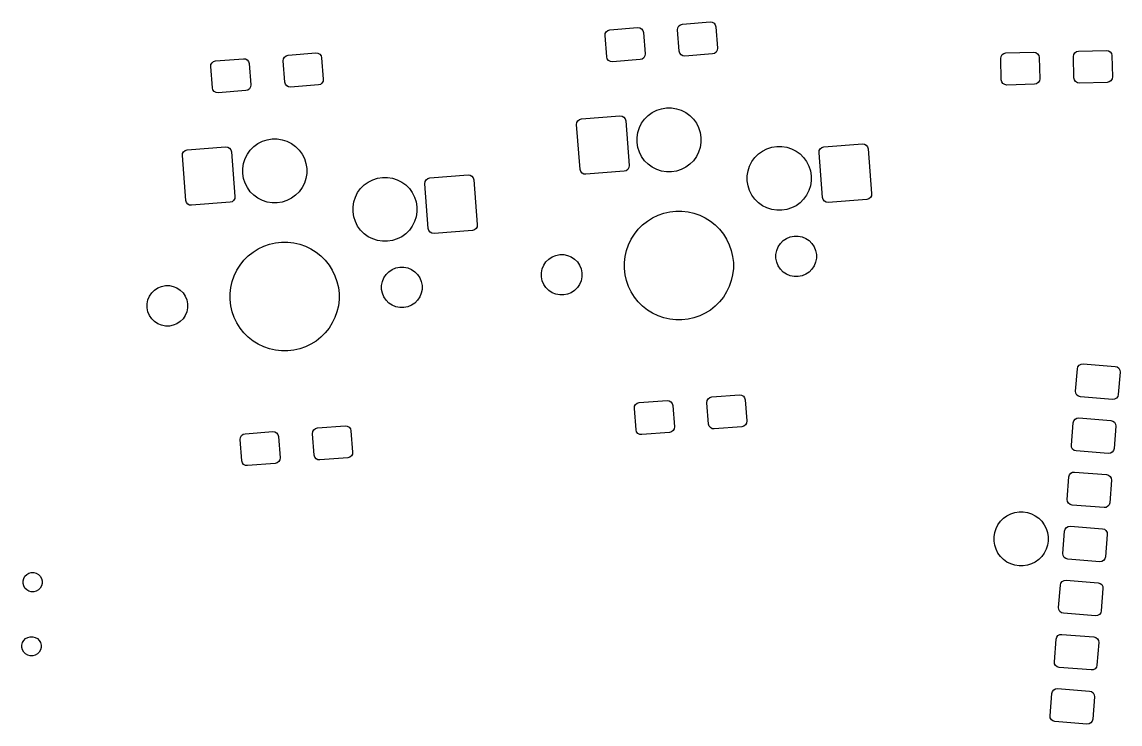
# Model space of a CAD drawing. Extents: x -173 to 103, y -39 to 58.
# Drawn here: x -173 to -121.6, y -27.1 to 5.7 of the extents above; entities that cross this region are included whole.
import ezdxf

# ---------------------------------------------------------------- set-up
doc = ezdxf.new("R2010")
doc.units = 0
doc.layers.add('BLACK', color=7, linetype='CONTINUOUS')

msp = doc.modelspace()

# ---------------------------------------------------------------- linework, layer by layer
at = {"layer": 'BLACK', "linetype": 'CONTINUOUS'}
for p, q in [((-142.11241, 5.609417), (-140.816417, 5.711413)), ((-140.816417, 5.711413), (-140.719548, 5.699948)), ((-140.719548, 5.699948), (-140.63444, 5.652286)), ((-140.63444, 5.652286), (-140.574051, 5.575682)), ((-145.731542, 5.073812), (-145.720077, 5.170682)), ((-145.720077, 5.170682), (-145.672415, 5.25579)), ((-145.672415, 5.25579), (-145.595811, 5.316179)), ((-145.595811, 5.316179), (-145.501928, 5.342657)), ((-145.501928, 5.342657), (-144.205935, 5.444653)), ((-144.205935, 5.444653), (-144.109066, 5.433188)), ((-144.109066, 5.433188), (-144.023958, 5.385526)), ((-144.023958, 5.385526), (-143.963569, 5.308922)), ((-143.963569, 5.308922), (-143.937091, 5.215039)), ((-143.937091, 5.215039), (-143.858632, 4.218122)), ((-142.342024, 5.340572), (-142.330559, 5.437442)), ((-142.263565, 4.343655), (-142.342024, 5.340572)), ((-142.330559, 5.437442), (-142.282897, 5.52255)), ((-142.282897, 5.52255), (-142.206293, 5.582939)), ((-142.206293, 5.582939), (-142.11241, 5.609417)), ((-140.574051, 5.575682), (-140.547573, 5.481799)), ((-140.547573, 5.481799), (-140.469114, 4.484882)), ((-145.653083, 4.076895), (-145.731542, 5.073812)), ((-160.725861, 4.071058), (-160.649257, 4.131447)), ((-160.649257, 4.131447), (-160.555374, 4.157925)), ((-160.555374, 4.157925), (-159.259381, 4.259921)), ((-159.259381, 4.259921), (-159.162512, 4.248456)), ((-159.162512, 4.248456), (-159.077404, 4.200794)), ((-159.077404, 4.200794), (-159.017015, 4.12419)), ((-159.017015, 4.12419), (-158.990537, 4.030307)), ((-143.870097, 4.121252), (-143.917759, 4.036144)), ((-143.858632, 4.218122), (-143.870097, 4.121252)), ((-142.237087, 4.249772), (-142.263565, 4.343655)), ((-142.176698, 4.173168), (-142.237087, 4.249772)), ((-142.09159, 4.125506), (-142.176698, 4.173168)), ((-141.994721, 4.114041), (-142.09159, 4.125506)), ((-140.698728, 4.216037), (-141.994721, 4.114041)), ((-140.604845, 4.242515), (-140.698728, 4.216037)), ((-140.528241, 4.302904), (-140.604845, 4.242515)), ((-140.480579, 4.388012), (-140.528241, 4.302904)), ((-140.469114, 4.484882), (-140.480579, 4.388012)), ((-127.207887, 4.099548), (-127.155836, 4.182045)), ((-127.155836, 4.182045), (-127.076176, 4.238342)), ((-127.076176, 4.238342), (-126.981036, 4.25987)), ((-126.981036, 4.25987), (-125.681481, 4.2939)), ((-125.681481, 4.2939), (-125.585345, 4.277381)), ((-125.585345, 4.277381), (-125.502848, 4.22533)), ((-125.502848, 4.22533), (-125.446551, 4.14567)), ((-125.446551, 4.14567), (-125.425023, 4.05053)), ((-123.825572, 4.092413), (-123.809053, 4.18855)), ((-123.809053, 4.18855), (-123.757002, 4.271047)), ((-123.757002, 4.271047), (-123.677342, 4.327344)), ((-123.677342, 4.327344), (-123.582202, 4.348872)), ((-123.582202, 4.348872), (-122.282647, 4.382902)), ((-122.282647, 4.382902), (-122.186511, 4.366383)), ((-122.186511, 4.366383), (-122.104014, 4.314332)), ((-122.104014, 4.314332), (-122.047717, 4.234672)), ((-122.047717, 4.234672), (-122.026189, 4.139532)), ((-122.026189, 4.139532), (-122.000012, 3.139875)), ((-164.174506, 3.62232), (-164.163041, 3.71919)), ((-164.096047, 2.625403), (-164.174506, 3.62232)), ((-164.163041, 3.71919), (-164.115379, 3.804298)), ((-164.115379, 3.804298), (-164.038775, 3.864687)), ((-164.038775, 3.864687), (-163.944892, 3.891165)), ((-163.944892, 3.891165), (-162.648899, 3.993161)), ((-162.648899, 3.993161), (-162.55203, 3.981696)), ((-162.55203, 3.981696), (-162.466922, 3.934034)), ((-162.466922, 3.934034), (-162.406533, 3.85743)), ((-162.406533, 3.85743), (-162.380055, 3.763547)), ((-162.380055, 3.763547), (-162.301596, 2.76663)), ((-160.784988, 3.88908), (-160.773523, 3.98595)), ((-160.706529, 2.892163), (-160.784988, 3.88908)), ((-160.773523, 3.98595), (-160.725861, 4.071058)), ((-158.990537, 4.030307), (-158.912078, 3.03339)), ((-145.626605, 3.983012), (-145.653083, 4.076895)), ((-145.566216, 3.906408), (-145.626605, 3.983012)), ((-145.481108, 3.858746), (-145.566216, 3.906408)), ((-145.384239, 3.847281), (-145.481108, 3.858746)), ((-144.088246, 3.949277), (-145.384239, 3.847281)), ((-143.994363, 3.975755), (-144.088246, 3.949277)), ((-143.917759, 4.036144), (-143.994363, 3.975755)), ((-127.224406, 4.003411), (-127.207887, 4.099548)), ((-127.198229, 3.003754), (-127.224406, 4.003411)), ((-125.425023, 4.05053), (-125.398846, 3.050873)), ((-123.799395, 3.092756), (-123.825572, 4.092413)), ((-123.777867, 2.997616), (-123.799395, 3.092756)), ((-122.000012, 3.139875), (-122.016531, 3.043738)), ((-164.069569, 2.53152), (-164.096047, 2.625403)), ((-162.360723, 2.584652), (-162.437327, 2.524263)), ((-162.313061, 2.66976), (-162.360723, 2.584652)), ((-162.301596, 2.76663), (-162.313061, 2.66976)), ((-160.680051, 2.79828), (-160.706529, 2.892163)), ((-160.619662, 2.721676), (-160.680051, 2.79828)), ((-160.534554, 2.674014), (-160.619662, 2.721676)), ((-160.437685, 2.662549), (-160.534554, 2.674014)), ((-159.141692, 2.764545), (-160.437685, 2.662549)), ((-159.047809, 2.791023), (-159.141692, 2.764545)), ((-158.971205, 2.851412), (-159.047809, 2.791023)), ((-158.923543, 2.93652), (-158.971205, 2.851412)), ((-158.912078, 3.03339), (-158.923543, 2.93652)), ((-127.176701, 2.908614), (-127.198229, 3.003754)), ((-127.120404, 2.828954), (-127.176701, 2.908614)), ((-127.037907, 2.776903), (-127.120404, 2.828954)), ((-126.941771, 2.760384), (-127.037907, 2.776903)), ((-125.642216, 2.794414), (-126.941771, 2.760384)), ((-125.547076, 2.815942), (-125.642216, 2.794414)), ((-125.467416, 2.872239), (-125.547076, 2.815942)), ((-125.415365, 2.954736), (-125.467416, 2.872239)), ((-125.398846, 3.050873), (-125.415365, 2.954736)), ((-123.72157, 2.917956), (-123.777867, 2.997616)), ((-123.639073, 2.865905), (-123.72157, 2.917956)), ((-123.542937, 2.849386), (-123.639073, 2.865905)), ((-122.243382, 2.883416), (-123.542937, 2.849386)), ((-122.148242, 2.904944), (-122.243382, 2.883416)), ((-122.068582, 2.961241), (-122.148242, 2.904944)), ((-122.016531, 3.043738), (-122.068582, 2.961241)), ((-164.00918, 2.454916), (-164.069569, 2.53152)), ((-163.924072, 2.407254), (-164.00918, 2.454916)), ((-163.827203, 2.395789), (-163.924072, 2.407254)), ((-162.53121, 2.497785), (-163.827203, 2.395789)), ((-162.437327, 2.524263), (-162.53121, 2.497785)), ((-143.523164, 1.472488), (-143.313441, 1.579347)), ((-143.313441, 1.579347), (-143.089584, 1.652083)), ((-143.089584, 1.652083), (-142.857105, 1.688904)), ((-142.857105, 1.688904), (-142.621727, 1.688904)), ((-142.621727, 1.688904), (-142.389248, 1.652083)), ((-142.389248, 1.652083), (-142.165391, 1.579347)), ((-142.165391, 1.579347), (-141.955668, 1.472488)), ((-147.047231, 1.003709), (-146.999568, 1.088817)), ((-146.999568, 1.088817), (-146.922964, 1.149207)), ((-146.922964, 1.149207), (-146.829081, 1.175684)), ((-146.829081, 1.175684), (-145.03463, 1.316911)), ((-145.03463, 1.316911), (-144.937761, 1.305446)), ((-144.937761, 1.305446), (-144.852653, 1.257783)), ((-144.852653, 1.257783), (-144.792264, 1.181179)), ((-144.792264, 1.181179), (-144.765786, 1.087296)), ((-144.765786, 1.087296), (-144.601022, -1.00623)), ((-144.018376, 0.977276), (-143.880025, 1.1677)), ((-143.880025, 1.1677), (-143.713588, 1.334137)), ((-143.713588, 1.334137), (-143.523164, 1.472488)), ((-141.955668, 1.472488), (-141.765244, 1.334137)), ((-141.765244, 1.334137), (-141.598807, 1.1677)), ((-141.598807, 1.1677), (-141.460456, 0.977276)), ((-147.058696, 0.90684), (-147.047231, 1.003709)), ((-146.893932, -1.186686), (-147.058696, 0.90684)), ((-144.234792, 0.311217), (-144.197971, 0.543696)), ((-144.197971, 0.543696), (-144.125235, 0.767553)), ((-144.125235, 0.767553), (-144.018376, 0.977276)), ((-141.460456, 0.977276), (-141.353597, 0.767553)), ((-141.353597, 0.767553), (-141.280861, 0.543696)), ((-141.280861, 0.543696), (-141.24404, 0.311217)), ((-162.156558, -0.117357), (-161.966134, 0.020994)), ((-161.966134, 0.020994), (-161.756411, 0.127853)), ((-161.756411, 0.127853), (-161.532554, 0.200589)), ((-161.532554, 0.200589), (-161.300075, 0.23741)), ((-161.300075, 0.23741), (-161.064697, 0.23741)), ((-161.064697, 0.23741), (-160.832218, 0.200589)), ((-160.832218, 0.200589), (-160.608361, 0.127853)), ((-160.608361, 0.127853), (-160.398638, 0.020994)), ((-160.398638, 0.020994), (-160.208214, -0.117357)), ((-144.234792, 0.075839), (-144.234792, 0.311217)), ((-144.197971, -0.15664), (-144.234792, 0.075839)), ((-141.24404, 0.075839), (-141.280861, -0.15664)), ((-141.24404, 0.311217), (-141.24404, 0.075839)), ((-135.490997, -0.138792), (-133.696546, 0.002435)), ((-133.696546, 0.002435), (-133.599677, -0.00903)), ((-165.501666, -0.544654), (-165.490201, -0.447785)), ((-165.490201, -0.447785), (-165.442538, -0.362677)), ((-165.442538, -0.362677), (-165.365934, -0.302287)), ((-165.365934, -0.302287), (-165.272051, -0.27581)), ((-165.272051, -0.27581), (-163.4776, -0.134583)), ((-163.4776, -0.134583), (-163.380731, -0.146048)), ((-163.380731, -0.146048), (-163.295623, -0.193711)), ((-163.295623, -0.193711), (-163.235234, -0.270315)), ((-163.235234, -0.270315), (-163.208756, -0.364198)), ((-163.208756, -0.364198), (-163.043992, -2.457724)), ((-162.568205, -0.683941), (-162.461346, -0.474218)), ((-162.461346, -0.474218), (-162.322995, -0.283794)), ((-162.322995, -0.283794), (-162.156558, -0.117357)), ((-160.208214, -0.117357), (-160.041777, -0.283794)), ((-160.041777, -0.283794), (-159.903426, -0.474218)), ((-159.903426, -0.474218), (-159.796567, -0.683941)), ((-144.125235, -0.380497), (-144.197971, -0.15664)), ((-144.018376, -0.59022), (-144.125235, -0.380497)), ((-141.353597, -0.380497), (-141.460456, -0.59022)), ((-141.280861, -0.15664), (-141.353597, -0.380497)), ((-138.722828, -0.633222), (-138.556391, -0.466785)), ((-138.556391, -0.466785), (-138.365967, -0.328434)), ((-138.365967, -0.328434), (-138.156244, -0.221575)), ((-138.156244, -0.221575), (-137.932387, -0.148839)), ((-137.932387, -0.148839), (-137.699908, -0.112018)), ((-137.699908, -0.112018), (-137.46453, -0.112018)), ((-137.46453, -0.112018), (-137.232051, -0.148839)), ((-137.232051, -0.148839), (-137.008194, -0.221575)), ((-137.008194, -0.221575), (-136.798471, -0.328434)), ((-136.798471, -0.328434), (-136.608047, -0.466785)), ((-136.608047, -0.466785), (-136.44161, -0.633222)), ((-135.720612, -0.407636), (-135.709147, -0.310767)), ((-135.555848, -2.501162), (-135.720612, -0.407636)), ((-135.709147, -0.310767), (-135.661484, -0.225659)), ((-135.661484, -0.225659), (-135.58488, -0.165269)), ((-135.58488, -0.165269), (-135.490997, -0.138792)), ((-133.599677, -0.00903), (-133.514569, -0.056693)), ((-133.514569, -0.056693), (-133.45418, -0.133297)), ((-133.45418, -0.133297), (-133.427702, -0.22718)), ((-133.427702, -0.22718), (-133.262938, -2.320706)), ((-165.336902, -2.63818), (-165.501666, -0.544654)), ((-162.677762, -1.140277), (-162.640941, -0.907798)), ((-162.640941, -0.907798), (-162.568205, -0.683941)), ((-159.796567, -0.683941), (-159.723831, -0.907798)), ((-159.723831, -0.907798), (-159.68701, -1.140277)), ((-144.601022, -1.00623), (-144.612487, -1.103099)), ((-143.880025, -0.780644), (-144.018376, -0.59022)), ((-143.713588, -0.947081), (-143.880025, -0.780644)), ((-143.523164, -1.085432), (-143.713588, -0.947081)), ((-141.765244, -0.947081), (-141.955668, -1.085432)), ((-141.598807, -0.780644), (-141.765244, -0.947081)), ((-141.460456, -0.59022), (-141.598807, -0.780644)), ((-138.968038, -1.033369), (-138.861179, -0.823646)), ((-138.861179, -0.823646), (-138.722828, -0.633222)), ((-136.44161, -0.633222), (-136.303259, -0.823646)), ((-136.303259, -0.823646), (-136.1964, -1.033369)), ((-162.677762, -1.375655), (-162.677762, -1.140277)), ((-162.640941, -1.608134), (-162.677762, -1.375655)), ((-159.68701, -1.375655), (-159.723831, -1.608134)), ((-159.68701, -1.140277), (-159.68701, -1.375655)), ((-153.933967, -1.590286), (-152.139516, -1.449059)), ((-152.139516, -1.449059), (-152.042647, -1.460524)), ((-152.042647, -1.460524), (-151.957539, -1.508187)), ((-151.957539, -1.508187), (-151.89715, -1.584791)), ((-146.867454, -1.280569), (-146.893932, -1.186686)), ((-146.807065, -1.357173), (-146.867454, -1.280569)), ((-146.721957, -1.404836), (-146.807065, -1.357173)), ((-146.625088, -1.416301), (-146.721957, -1.404836)), ((-144.830637, -1.275074), (-146.625088, -1.416301)), ((-144.736754, -1.248597), (-144.830637, -1.275074)), ((-144.66015, -1.188207), (-144.736754, -1.248597)), ((-144.612487, -1.103099), (-144.66015, -1.188207)), ((-143.313441, -1.192291), (-143.523164, -1.085432)), ((-143.089584, -1.265027), (-143.313441, -1.192291)), ((-142.857105, -1.301848), (-143.089584, -1.265027)), ((-142.621727, -1.301848), (-142.857105, -1.301848)), ((-142.389248, -1.265027), (-142.621727, -1.301848)), ((-142.165391, -1.192291), (-142.389248, -1.265027)), ((-141.955668, -1.085432), (-142.165391, -1.192291)), ((-139.077595, -1.489705), (-139.040774, -1.257226)), ((-139.077595, -1.725083), (-139.077595, -1.489705)), ((-139.040774, -1.257226), (-138.968038, -1.033369)), ((-136.1964, -1.033369), (-136.123664, -1.257226)), ((-136.123664, -1.257226), (-136.086843, -1.489705)), ((-136.086843, -1.489705), (-136.086843, -1.725083)), ((-162.568205, -1.831991), (-162.640941, -1.608134)), ((-162.461346, -2.041714), (-162.568205, -1.831991)), ((-162.322995, -2.232138), (-162.461346, -2.041714)), ((-159.903426, -2.041714), (-160.041777, -2.232138)), ((-159.796567, -1.831991), (-159.903426, -2.041714)), ((-159.723831, -1.608134), (-159.796567, -1.831991)), ((-157.165798, -2.084716), (-156.999361, -1.918279)), ((-156.999361, -1.918279), (-156.808937, -1.779928)), ((-156.808937, -1.779928), (-156.599214, -1.673069)), ((-156.599214, -1.673069), (-156.375357, -1.600333)), ((-156.375357, -1.600333), (-156.142878, -1.563512)), ((-156.142878, -1.563512), (-155.9075, -1.563512)), ((-155.9075, -1.563512), (-155.675021, -1.600333)), ((-155.675021, -1.600333), (-155.451164, -1.673069)), ((-155.451164, -1.673069), (-155.241441, -1.779928)), ((-155.241441, -1.779928), (-155.051017, -1.918279)), ((-155.051017, -1.918279), (-154.88458, -2.084716)), ((-154.163582, -1.85913), (-154.152117, -1.762261)), ((-153.998818, -3.952656), (-154.163582, -1.85913)), ((-154.152117, -1.762261), (-154.104454, -1.677153)), ((-154.104454, -1.677153), (-154.02785, -1.616763)), ((-154.02785, -1.616763), (-153.933967, -1.590286)), ((-151.89715, -1.584791), (-151.870672, -1.678674)), ((-151.870672, -1.678674), (-151.705908, -3.7722)), ((-139.040774, -1.957562), (-139.077595, -1.725083)), ((-138.968038, -2.181419), (-139.040774, -1.957562)), ((-136.123664, -1.957562), (-136.1964, -2.181419)), ((-136.086843, -1.725083), (-136.123664, -1.957562)), ((-163.055457, -2.554593), (-163.10312, -2.639701)), ((-163.043992, -2.457724), (-163.055457, -2.554593)), ((-162.156558, -2.398575), (-162.322995, -2.232138)), ((-161.966134, -2.536926), (-162.156558, -2.398575)), ((-161.756411, -2.643785), (-161.966134, -2.536926)), ((-160.398638, -2.536926), (-160.608361, -2.643785)), ((-160.208214, -2.398575), (-160.398638, -2.536926)), ((-160.041777, -2.232138), (-160.208214, -2.398575)), ((-157.483744, -2.70872), (-157.411008, -2.484863)), ((-157.411008, -2.484863), (-157.304149, -2.27514)), ((-157.304149, -2.27514), (-157.165798, -2.084716)), ((-154.88458, -2.084716), (-154.746229, -2.27514)), ((-154.746229, -2.27514), (-154.63937, -2.484863)), ((-154.63937, -2.484863), (-154.566634, -2.70872)), ((-138.861179, -2.391142), (-138.968038, -2.181419)), ((-138.722828, -2.581566), (-138.861179, -2.391142)), ((-136.303259, -2.391142), (-136.44161, -2.581566)), ((-136.1964, -2.181419), (-136.303259, -2.391142)), ((-135.52937, -2.595045), (-135.555848, -2.501162)), ((-133.39867, -2.563073), (-133.492553, -2.58955)), ((-133.322066, -2.502683), (-133.39867, -2.563073)), ((-133.274403, -2.417575), (-133.322066, -2.502683)), ((-133.262938, -2.320706), (-133.274403, -2.417575)), ((-165.310424, -2.732063), (-165.336902, -2.63818)), ((-165.250035, -2.808667), (-165.310424, -2.732063)), ((-165.164927, -2.85633), (-165.250035, -2.808667)), ((-165.068058, -2.867795), (-165.164927, -2.85633)), ((-163.273607, -2.726568), (-165.068058, -2.867795)), ((-163.179724, -2.700091), (-163.273607, -2.726568)), ((-163.10312, -2.639701), (-163.179724, -2.700091)), ((-161.532554, -2.716521), (-161.756411, -2.643785)), ((-161.300075, -2.753342), (-161.532554, -2.716521)), ((-161.064697, -2.753342), (-161.300075, -2.753342)), ((-160.832218, -2.716521), (-161.064697, -2.753342)), ((-160.608361, -2.643785), (-160.832218, -2.716521)), ((-157.520565, -2.941199), (-157.483744, -2.70872)), ((-157.520565, -3.176577), (-157.520565, -2.941199)), ((-154.566634, -2.70872), (-154.529813, -2.941199)), ((-154.529813, -2.941199), (-154.529813, -3.176577)), ((-138.556391, -2.748003), (-138.722828, -2.581566)), ((-138.365967, -2.886354), (-138.556391, -2.748003)), ((-138.156244, -2.993213), (-138.365967, -2.886354)), ((-137.932387, -3.065949), (-138.156244, -2.993213)), ((-137.699908, -3.10277), (-137.932387, -3.065949)), ((-137.232051, -3.065949), (-137.46453, -3.10277)), ((-137.008194, -2.993213), (-137.232051, -3.065949)), ((-136.798471, -2.886354), (-137.008194, -2.993213)), ((-136.608047, -2.748003), (-136.798471, -2.886354)), ((-136.44161, -2.581566), (-136.608047, -2.748003)), ((-135.468981, -2.671649), (-135.52937, -2.595045)), ((-135.383873, -2.719312), (-135.468981, -2.671649)), ((-135.287004, -2.730777), (-135.383873, -2.719312)), ((-133.492553, -2.58955), (-135.287004, -2.730777)), ((-157.483744, -3.409056), (-157.520565, -3.176577)), ((-157.411008, -3.632913), (-157.483744, -3.409056)), ((-154.566634, -3.409056), (-154.63937, -3.632913)), ((-154.529813, -3.176577), (-154.566634, -3.409056)), ((-143.752119, -3.608604), (-143.50999, -3.456464)), ((-143.50999, -3.456464), (-143.25235, -3.332391)), ((-143.25235, -3.332391), (-142.982438, -3.237945)), ((-142.982438, -3.237945), (-142.703648, -3.174313)), ((-142.703648, -3.174313), (-142.419487, -3.142296)), ((-142.419487, -3.142296), (-142.133527, -3.142296)), ((-142.133527, -3.142296), (-141.849366, -3.174313)), ((-141.849366, -3.174313), (-141.570576, -3.237945)), ((-141.570576, -3.237945), (-141.300664, -3.332391)), ((-141.300664, -3.332391), (-141.043024, -3.456464)), ((-141.043024, -3.456464), (-140.800895, -3.608604)), ((-137.46453, -3.10277), (-137.699908, -3.10277)), ((-157.304149, -3.842636), (-157.411008, -3.632913)), ((-157.165798, -4.03306), (-157.304149, -3.842636)), ((-156.999361, -4.199497), (-157.165798, -4.03306)), ((-154.88458, -4.03306), (-155.051017, -4.199497)), ((-154.746229, -3.842636), (-154.88458, -4.03306)), ((-154.63937, -3.632913), (-154.746229, -3.842636)), ((-153.97234, -4.046539), (-153.998818, -3.952656)), ((-153.911951, -4.123143), (-153.97234, -4.046539)), ((-151.935523, -4.041044), (-153.729974, -4.182271)), ((-151.84164, -4.014567), (-151.935523, -4.041044)), ((-151.765036, -3.954177), (-151.84164, -4.014567)), ((-151.717373, -3.869069), (-151.765036, -3.954177)), ((-151.705908, -3.7722), (-151.717373, -3.869069)), ((-144.356187, -4.212672), (-144.177895, -3.9891)), ((-144.177895, -3.9891), (-143.975691, -3.786896)), ((-143.975691, -3.786896), (-143.752119, -3.608604)), ((-140.800895, -3.608604), (-140.577323, -3.786896)), ((-140.577323, -3.786896), (-140.375119, -3.9891)), ((-140.375119, -3.9891), (-140.196827, -4.212672)), ((-161.146618, -4.625807), (-160.862457, -4.59379)), ((-160.862457, -4.59379), (-160.576497, -4.59379)), ((-160.576497, -4.59379), (-160.292336, -4.625807)), ((-156.808937, -4.337848), (-156.999361, -4.199497)), ((-156.599214, -4.444707), (-156.808937, -4.337848)), ((-156.375357, -4.517443), (-156.599214, -4.444707)), ((-156.142878, -4.554264), (-156.375357, -4.517443)), ((-155.9075, -4.554264), (-156.142878, -4.554264)), ((-155.675021, -4.517443), (-155.9075, -4.554264)), ((-155.451164, -4.444707), (-155.675021, -4.517443)), ((-155.241441, -4.337848), (-155.451164, -4.444707)), ((-155.051017, -4.199497), (-155.241441, -4.337848)), ((-153.826843, -4.170806), (-153.911951, -4.123143)), ((-153.729974, -4.182271), (-153.826843, -4.170806)), ((-144.6324, -4.712441), (-144.508327, -4.454801)), ((-144.508327, -4.454801), (-144.356187, -4.212672)), ((-140.196827, -4.212672), (-140.044687, -4.454801)), ((-140.044687, -4.454801), (-139.920614, -4.712441)), ((-137.527822, -4.654085), (-137.396136, -4.522399)), ((-137.396136, -4.522399), (-137.241289, -4.418934)), ((-137.241289, -4.418934), (-137.069232, -4.347666)), ((-137.069232, -4.347666), (-136.886578, -4.311334)), ((-136.886578, -4.311334), (-136.700346, -4.311334)), ((-136.700346, -4.311334), (-136.517692, -4.347666)), ((-136.517692, -4.347666), (-136.345635, -4.418934)), ((-136.345635, -4.418934), (-136.190788, -4.522399)), ((-136.190788, -4.522399), (-136.059102, -4.654085)), ((-162.418661, -5.23839), (-162.195089, -5.060098)), ((-162.195089, -5.060098), (-161.95296, -4.907958)), ((-161.95296, -4.907958), (-161.69532, -4.783885)), ((-161.69532, -4.783885), (-161.425408, -4.689439)), ((-161.425408, -4.689439), (-161.146618, -4.625807)), ((-160.292336, -4.625807), (-160.013546, -4.689439)), ((-160.013546, -4.689439), (-159.743634, -4.783885)), ((-159.743634, -4.783885), (-159.485994, -4.907958)), ((-159.485994, -4.907958), (-159.243865, -5.060098)), ((-159.243865, -5.060098), (-159.020293, -5.23839)), ((-144.790478, -5.261143), (-144.726846, -4.982353)), ((-144.726846, -4.982353), (-144.6324, -4.712441)), ((-139.920614, -4.712441), (-139.826168, -4.982353)), ((-139.826168, -4.982353), (-139.762536, -5.261143)), ((-137.738887, -5.163643), (-137.702555, -4.980989)), ((-137.702555, -4.980989), (-137.631287, -4.808932)), ((-137.631287, -4.808932), (-137.527822, -4.654085)), ((-136.059102, -4.654085), (-135.955637, -4.808932)), ((-135.955637, -4.808932), (-135.884369, -4.980989)), ((-135.884369, -4.980989), (-135.848037, -5.163643)), ((-162.799157, -5.664166), (-162.620865, -5.440594)), ((-162.620865, -5.440594), (-162.418661, -5.23839)), ((-159.020293, -5.23839), (-158.818089, -5.440594)), ((-158.818089, -5.440594), (-158.639797, -5.664166)), ((-148.597377, -5.671982), (-148.493912, -5.517135)), ((-148.493912, -5.517135), (-148.362226, -5.385449)), ((-148.362226, -5.385449), (-148.207379, -5.281984)), ((-148.207379, -5.281984), (-148.035322, -5.210716)), ((-148.035322, -5.210716), (-147.852668, -5.174384)), ((-147.852668, -5.174384), (-147.666436, -5.174384)), ((-147.666436, -5.174384), (-147.483782, -5.210716)), ((-147.483782, -5.210716), (-147.311725, -5.281984)), ((-147.311725, -5.281984), (-147.156878, -5.385449)), ((-147.156878, -5.385449), (-147.025192, -5.517135)), ((-147.025192, -5.517135), (-146.921727, -5.671982)), ((-144.822495, -5.545304), (-144.790478, -5.261143)), ((-144.822495, -5.831264), (-144.822495, -5.545304)), ((-139.762536, -5.261143), (-139.730519, -5.545304)), ((-139.730519, -5.545304), (-139.730519, -5.831264)), ((-137.738887, -5.349875), (-137.738887, -5.163643)), ((-137.702555, -5.532529), (-137.738887, -5.349875)), ((-137.631287, -5.704586), (-137.702555, -5.532529)), ((-135.884369, -5.532529), (-135.955637, -5.704586)), ((-135.848037, -5.349875), (-135.884369, -5.532529)), ((-135.848037, -5.163643), (-135.848037, -5.349875)), ((-163.07537, -6.163935), (-162.951297, -5.906295)), ((-162.951297, -5.906295), (-162.799157, -5.664166)), ((-158.639797, -5.664166), (-158.487657, -5.906295)), ((-158.487657, -5.906295), (-158.363584, -6.163935)), ((-156.074257, -6.260426), (-155.970792, -6.105579)), ((-155.970792, -6.105579), (-155.839106, -5.973893)), ((-155.839106, -5.973893), (-155.684259, -5.870428)), ((-155.684259, -5.870428), (-155.512202, -5.79916)), ((-155.512202, -5.79916), (-155.329548, -5.762828)), ((-155.329548, -5.762828), (-155.143316, -5.762828)), ((-155.143316, -5.762828), (-154.960662, -5.79916)), ((-154.960662, -5.79916), (-154.788605, -5.870428)), ((-154.788605, -5.870428), (-154.633758, -5.973893)), ((-154.633758, -5.973893), (-154.502072, -6.105579)), ((-154.502072, -6.105579), (-154.398607, -6.260426)), ((-148.704977, -6.026693), (-148.668645, -5.844039)), ((-148.704977, -6.212925), (-148.704977, -6.026693)), ((-148.668645, -5.844039), (-148.597377, -5.671982)), ((-146.921727, -5.671982), (-146.850459, -5.844039)), ((-146.850459, -5.844039), (-146.814127, -6.026693)), ((-146.814127, -6.026693), (-146.814127, -6.212925)), ((-144.790478, -6.115425), (-144.822495, -5.831264)), ((-144.726846, -6.394215), (-144.790478, -6.115425)), ((-139.762536, -6.115425), (-139.826168, -6.394215)), ((-139.730519, -5.831264), (-139.762536, -6.115425)), ((-137.527822, -5.859433), (-137.631287, -5.704586)), ((-137.396136, -5.991119), (-137.527822, -5.859433)), ((-137.241289, -6.094584), (-137.396136, -5.991119)), ((-137.069232, -6.165852), (-137.241289, -6.094584)), ((-136.345635, -6.094584), (-136.517692, -6.165852)), ((-136.190788, -5.991119), (-136.345635, -6.094584)), ((-136.059102, -5.859433), (-136.190788, -5.991119)), ((-135.955637, -5.704586), (-136.059102, -5.859433)), ((-166.650349, -6.733478), (-166.478292, -6.66221)), ((-166.478292, -6.66221), (-166.295638, -6.625878)), ((-166.295638, -6.625878), (-166.109406, -6.625878)), ((-166.109406, -6.625878), (-165.926752, -6.66221)), ((-165.926752, -6.66221), (-165.754695, -6.733478)), ((-163.233448, -6.712637), (-163.169816, -6.433847)), ((-163.169816, -6.433847), (-163.07537, -6.163935)), ((-158.363584, -6.163935), (-158.269138, -6.433847)), ((-158.269138, -6.433847), (-158.205506, -6.712637)), ((-156.181857, -6.615137), (-156.145525, -6.432483)), ((-156.181857, -6.801369), (-156.181857, -6.615137)), ((-156.145525, -6.432483), (-156.074257, -6.260426)), ((-154.398607, -6.260426), (-154.327339, -6.432483)), ((-154.327339, -6.432483), (-154.291007, -6.615137)), ((-154.291007, -6.615137), (-154.291007, -6.801369)), ((-148.668645, -6.395579), (-148.704977, -6.212925)), ((-148.597377, -6.567636), (-148.668645, -6.395579)), ((-148.493912, -6.722483), (-148.597377, -6.567636)), ((-146.921727, -6.567636), (-147.025192, -6.722483)), ((-146.850459, -6.395579), (-146.921727, -6.567636)), ((-146.814127, -6.212925), (-146.850459, -6.395579)), ((-144.6324, -6.664127), (-144.726846, -6.394215)), ((-144.508327, -6.921767), (-144.6324, -6.664127)), ((-139.920614, -6.664127), (-140.044687, -6.921767)), ((-139.826168, -6.394215), (-139.920614, -6.664127)), ((-136.886578, -6.202184), (-137.069232, -6.165852)), ((-136.700346, -6.202184), (-136.886578, -6.202184)), ((-136.517692, -6.165852), (-136.700346, -6.202184)), ((-167.111615, -7.295533), (-167.040347, -7.123476)), ((-167.040347, -7.123476), (-166.936882, -6.968629)), ((-166.936882, -6.968629), (-166.805196, -6.836943)), ((-166.805196, -6.836943), (-166.650349, -6.733478)), ((-165.754695, -6.733478), (-165.599848, -6.836943)), ((-165.599848, -6.836943), (-165.468162, -6.968629)), ((-165.468162, -6.968629), (-165.364697, -7.123476)), ((-165.364697, -7.123476), (-165.293429, -7.295533)), ((-163.265465, -6.996798), (-163.233448, -6.712637)), ((-163.265465, -7.282758), (-163.265465, -6.996798)), ((-158.205506, -6.712637), (-158.173489, -6.996798)), ((-158.173489, -6.996798), (-158.173489, -7.282758)), ((-156.145525, -6.984023), (-156.181857, -6.801369)), ((-156.074257, -7.15608), (-156.145525, -6.984023)), ((-155.970792, -7.310927), (-156.074257, -7.15608)), ((-154.398607, -7.15608), (-154.502072, -7.310927)), ((-154.327339, -6.984023), (-154.398607, -7.15608)), ((-154.291007, -6.801369), (-154.327339, -6.984023)), ((-148.362226, -6.854169), (-148.493912, -6.722483)), ((-148.207379, -6.957634), (-148.362226, -6.854169)), ((-148.035322, -7.028902), (-148.207379, -6.957634)), ((-147.852668, -7.065234), (-148.035322, -7.028902)), ((-147.666436, -7.065234), (-147.852668, -7.065234)), ((-147.483782, -7.028902), (-147.666436, -7.065234)), ((-147.311725, -6.957634), (-147.483782, -7.028902)), ((-147.156878, -6.854169), (-147.311725, -6.957634)), ((-147.025192, -6.722483), (-147.156878, -6.854169)), ((-144.356187, -7.163896), (-144.508327, -6.921767)), ((-144.177895, -7.387468), (-144.356187, -7.163896)), ((-140.196827, -7.163896), (-140.375119, -7.387468)), ((-140.044687, -6.921767), (-140.196827, -7.163896)), ((-167.147947, -7.478187), (-167.111615, -7.295533)), ((-167.147947, -7.664419), (-167.147947, -7.478187)), ((-167.111615, -7.847073), (-167.147947, -7.664419)), ((-165.293429, -7.295533), (-165.257097, -7.478187)), ((-165.257097, -7.664419), (-165.293429, -7.847073)), ((-165.257097, -7.478187), (-165.257097, -7.664419)), ((-163.233448, -7.566919), (-163.265465, -7.282758)), ((-163.169816, -7.845709), (-163.233448, -7.566919)), ((-158.205506, -7.566919), (-158.269138, -7.845709)), ((-158.173489, -7.282758), (-158.205506, -7.566919)), ((-155.839106, -7.442613), (-155.970792, -7.310927)), ((-155.684259, -7.546078), (-155.839106, -7.442613)), ((-155.512202, -7.617346), (-155.684259, -7.546078)), ((-155.329548, -7.653678), (-155.512202, -7.617346)), ((-155.143316, -7.653678), (-155.329548, -7.653678)), ((-154.960662, -7.617346), (-155.143316, -7.653678)), ((-154.788605, -7.546078), (-154.960662, -7.617346)), ((-154.633758, -7.442613), (-154.788605, -7.546078)), ((-154.502072, -7.310927), (-154.633758, -7.442613)), ((-143.975691, -7.589672), (-144.177895, -7.387468)), ((-143.752119, -7.767964), (-143.975691, -7.589672)), ((-140.577323, -7.589672), (-140.800895, -7.767964)), ((-140.375119, -7.387468), (-140.577323, -7.589672)), ((-167.040347, -8.01913), (-167.111615, -7.847073)), ((-166.936882, -8.173977), (-167.040347, -8.01913)), ((-166.805196, -8.305663), (-166.936882, -8.173977)), ((-165.468162, -8.173977), (-165.599848, -8.305663)), ((-165.364697, -8.01913), (-165.468162, -8.173977)), ((-165.293429, -7.847073), (-165.364697, -8.01913)), ((-163.07537, -8.115621), (-163.169816, -7.845709)), ((-162.951297, -8.373261), (-163.07537, -8.115621)), ((-158.363584, -8.115621), (-158.487657, -8.373261)), ((-158.269138, -7.845709), (-158.363584, -8.115621)), ((-143.50999, -7.920104), (-143.752119, -7.767964)), ((-143.25235, -8.044177), (-143.50999, -7.920104)), ((-142.982438, -8.138623), (-143.25235, -8.044177)), ((-142.703648, -8.202255), (-142.982438, -8.138623)), ((-142.419487, -8.234272), (-142.703648, -8.202255)), ((-141.849366, -8.202255), (-142.133527, -8.234272)), ((-141.570576, -8.138623), (-141.849366, -8.202255)), ((-141.300664, -8.044177), (-141.570576, -8.138623)), ((-141.043024, -7.920104), (-141.300664, -8.044177)), ((-140.800895, -7.767964), (-141.043024, -7.920104)), ((-166.650349, -8.409128), (-166.805196, -8.305663)), ((-166.478292, -8.480396), (-166.650349, -8.409128)), ((-166.295638, -8.516728), (-166.478292, -8.480396)), ((-166.109406, -8.516728), (-166.295638, -8.516728)), ((-165.926752, -8.480396), (-166.109406, -8.516728)), ((-165.754695, -8.409128), (-165.926752, -8.480396)), ((-165.599848, -8.305663), (-165.754695, -8.409128)), ((-162.799157, -8.61539), (-162.951297, -8.373261)), ((-162.620865, -8.838962), (-162.799157, -8.61539)), ((-158.639797, -8.61539), (-158.818089, -8.838962)), ((-158.487657, -8.373261), (-158.639797, -8.61539)), ((-142.133527, -8.234272), (-142.419487, -8.234272)), ((-162.418661, -9.041166), (-162.620865, -8.838962)), ((-162.195089, -9.219458), (-162.418661, -9.041166)), ((-161.95296, -9.371598), (-162.195089, -9.219458)), ((-159.243865, -9.219458), (-159.485994, -9.371598)), ((-159.020293, -9.041166), (-159.243865, -9.219458)), ((-158.818089, -8.838962), (-159.020293, -9.041166)), ((-161.69532, -9.495671), (-161.95296, -9.371598)), ((-161.425408, -9.590117), (-161.69532, -9.495671)), ((-161.146618, -9.653749), (-161.425408, -9.590117)), ((-160.862457, -9.685766), (-161.146618, -9.653749)), ((-160.576497, -9.685766), (-160.862457, -9.685766)), ((-160.292336, -9.653749), (-160.576497, -9.685766)), ((-160.013546, -9.590117), (-160.292336, -9.653749)), ((-159.743634, -9.495671), (-160.013546, -9.590117)), ((-159.485994, -9.371598), (-159.743634, -9.495671)), ((-123.718617, -11.56314), (-123.636235, -10.516376)), ((-123.636235, -10.516376), (-123.609758, -10.422493)), ((-123.609758, -10.422493), (-123.549368, -10.345889)), ((-123.549368, -10.345889), (-123.46426, -10.298227)), ((-123.46426, -10.298227), (-123.367391, -10.286762)), ((-123.367391, -10.286762), (-121.872015, -10.40445)), ((-121.872015, -10.40445), (-121.778132, -10.430928)), ((-121.778132, -10.430928), (-121.701528, -10.491317)), ((-121.642401, -10.673294), (-121.724783, -11.720058)), ((-121.701528, -10.491317), (-121.653866, -10.576425)), ((-121.653866, -10.576425), (-121.642401, -10.673294)), ((-140.739375, -11.836635), (-139.443382, -11.734639)), ((-139.443382, -11.734639), (-139.346513, -11.746104)), ((-139.346513, -11.746104), (-139.261405, -11.793766)), ((-139.261405, -11.793766), (-139.201016, -11.87037)), ((-123.707152, -11.660009), (-123.718617, -11.56314)), ((-123.65949, -11.745117), (-123.707152, -11.660009)), ((-123.582886, -11.805506), (-123.65949, -11.745117)), ((-123.489003, -11.831984), (-123.582886, -11.805506)), ((-121.724783, -11.720058), (-121.75126, -11.813941)), ((-144.358507, -12.37224), (-144.347042, -12.27537)), ((-144.347042, -12.27537), (-144.29938, -12.190262)), ((-144.29938, -12.190262), (-144.222776, -12.129873)), ((-144.222776, -12.129873), (-144.128893, -12.103395)), ((-144.128893, -12.103395), (-142.8329, -12.001399)), ((-142.8329, -12.001399), (-142.736031, -12.012864)), ((-142.736031, -12.012864), (-142.650923, -12.060526)), ((-142.650923, -12.060526), (-142.590534, -12.13713)), ((-142.590534, -12.13713), (-142.564056, -12.231013)), ((-142.564056, -12.231013), (-142.485597, -13.22793)), ((-140.968989, -12.10548), (-140.957524, -12.00861)), ((-140.89053, -13.102397), (-140.968989, -12.10548)), ((-140.957524, -12.00861), (-140.909862, -11.923502)), ((-140.909862, -11.923502), (-140.833258, -11.863113)), ((-140.833258, -11.863113), (-140.739375, -11.836635)), ((-139.201016, -11.87037), (-139.174538, -11.964253)), ((-139.174538, -11.964253), (-139.096079, -12.96117)), ((-121.993627, -11.949672), (-123.489003, -11.831984)), ((-121.896758, -11.938207), (-121.993627, -11.949672)), ((-121.81165, -11.890545), (-121.896758, -11.938207)), ((-121.75126, -11.813941), (-121.81165, -11.890545)), ((-144.280048, -13.369157), (-144.358507, -12.37224)), ((-123.748654, -12.878059), (-123.663546, -12.830397)), ((-123.663546, -12.830397), (-123.566677, -12.818932)), ((-123.566677, -12.818932), (-122.071301, -12.93662)), ((-159.352833, -13.374996), (-159.276229, -13.314607)), ((-159.276229, -13.314607), (-159.182346, -13.288129)), ((-159.182346, -13.288129), (-157.886353, -13.186133)), ((-157.886353, -13.186133), (-157.789484, -13.197598)), ((-157.789484, -13.197598), (-157.704376, -13.24526)), ((-157.704376, -13.24526), (-157.643987, -13.321864)), ((-157.643987, -13.321864), (-157.617509, -13.415747)), ((-142.497062, -13.3248), (-142.544724, -13.409908)), ((-142.485597, -13.22793), (-142.497062, -13.3248)), ((-140.864052, -13.19628), (-140.89053, -13.102397)), ((-140.803663, -13.272884), (-140.864052, -13.19628)), ((-140.718555, -13.320546), (-140.803663, -13.272884)), ((-140.621686, -13.332011), (-140.718555, -13.320546)), ((-139.325693, -13.230015), (-140.621686, -13.332011)), ((-139.23181, -13.203537), (-139.325693, -13.230015)), ((-139.155206, -13.143148), (-139.23181, -13.203537)), ((-139.107544, -13.05804), (-139.155206, -13.143148)), ((-139.096079, -12.96117), (-139.107544, -13.05804)), ((-123.917903, -14.09531), (-123.835521, -13.048546)), ((-123.835521, -13.048546), (-123.809044, -12.954663)), ((-123.809044, -12.954663), (-123.748654, -12.878059)), ((-122.071301, -12.93662), (-121.977418, -12.963098)), ((-121.977418, -12.963098), (-121.900814, -13.023487)), ((-121.841687, -13.205464), (-121.924069, -14.252228)), ((-121.900814, -13.023487), (-121.853152, -13.108595)), ((-121.853152, -13.108595), (-121.841687, -13.205464)), ((-162.801478, -13.823734), (-162.790013, -13.726864)), ((-162.723019, -14.820651), (-162.801478, -13.823734)), ((-162.790013, -13.726864), (-162.742351, -13.641756)), ((-162.742351, -13.641756), (-162.665747, -13.581367)), ((-162.665747, -13.581367), (-162.571864, -13.554889)), ((-162.571864, -13.554889), (-161.275871, -13.452893)), ((-161.275871, -13.452893), (-161.179002, -13.464358)), ((-161.179002, -13.464358), (-161.093894, -13.51202)), ((-161.093894, -13.51202), (-161.033505, -13.588624)), ((-161.033505, -13.588624), (-161.007027, -13.682507)), ((-161.007027, -13.682507), (-160.928568, -14.679424)), ((-159.41196, -13.556974), (-159.400495, -13.460104)), ((-159.333501, -14.553891), (-159.41196, -13.556974)), ((-159.400495, -13.460104), (-159.352833, -13.374996)), ((-157.617509, -13.415747), (-157.53905, -14.412664)), ((-144.25357, -13.46304), (-144.280048, -13.369157)), ((-144.193181, -13.539644), (-144.25357, -13.46304)), ((-144.108073, -13.587306), (-144.193181, -13.539644)), ((-144.011204, -13.598771), (-144.108073, -13.587306)), ((-142.715211, -13.496775), (-144.011204, -13.598771)), ((-142.621328, -13.470297), (-142.715211, -13.496775)), ((-142.544724, -13.409908), (-142.621328, -13.470297)), ((-123.906438, -14.192179), (-123.917903, -14.09531)), ((-123.858776, -14.277287), (-123.906438, -14.192179)), ((-123.782172, -14.337676), (-123.858776, -14.277287)), ((-123.688289, -14.364154), (-123.782172, -14.337676)), ((-122.192913, -14.481842), (-123.688289, -14.364154)), ((-121.950546, -14.346111), (-122.010936, -14.422715)), ((-121.924069, -14.252228), (-121.950546, -14.346111)), ((-162.696541, -14.914534), (-162.723019, -14.820651)), ((-160.987695, -14.861402), (-161.064299, -14.921791)), ((-160.940033, -14.776294), (-160.987695, -14.861402)), ((-160.928568, -14.679424), (-160.940033, -14.776294)), ((-159.307023, -14.647774), (-159.333501, -14.553891)), ((-159.246634, -14.724378), (-159.307023, -14.647774)), ((-159.161526, -14.77204), (-159.246634, -14.724378)), ((-159.064657, -14.783505), (-159.161526, -14.77204)), ((-157.768664, -14.681509), (-159.064657, -14.783505)), ((-157.674781, -14.655031), (-157.768664, -14.681509)), ((-157.598177, -14.594642), (-157.674781, -14.655031)), ((-157.550515, -14.509534), (-157.598177, -14.594642)), ((-157.53905, -14.412664), (-157.550515, -14.509534)), ((-122.096044, -14.470377), (-122.192913, -14.481842)), ((-122.010936, -14.422715), (-122.096044, -14.470377)), ((-162.636152, -14.991138), (-162.696541, -14.914534)), ((-162.551044, -15.0388), (-162.636152, -14.991138)), ((-162.454175, -15.050265), (-162.551044, -15.0388)), ((-161.158182, -14.948269), (-162.454175, -15.050265)), ((-161.064299, -14.921791), (-161.158182, -14.948269)), ((-123.94794, -15.410229), (-123.862832, -15.362567)), ((-123.862832, -15.362567), (-123.765963, -15.351102)), ((-123.765963, -15.351102), (-122.270587, -15.46879)), ((-124.117189, -16.62748), (-124.034807, -15.580716)), ((-124.034807, -15.580716), (-124.00833, -15.486833)), ((-124.00833, -15.486833), (-123.94794, -15.410229)), ((-122.270587, -15.46879), (-122.176704, -15.495268)), ((-122.176704, -15.495268), (-122.1001, -15.555657)), ((-122.040973, -15.737634), (-122.123355, -16.784398)), ((-122.1001, -15.555657), (-122.052438, -15.640765)), ((-122.052438, -15.640765), (-122.040973, -15.737634)), ((-124.105724, -16.724349), (-124.117189, -16.62748)), ((-124.058062, -16.809457), (-124.105724, -16.724349)), ((-123.981458, -16.869846), (-124.058062, -16.809457)), ((-123.887575, -16.896324), (-123.981458, -16.869846)), ((-122.392199, -17.014012), (-123.887575, -16.896324)), ((-122.149832, -16.878281), (-122.210222, -16.954885)), ((-122.123355, -16.784398), (-122.149832, -16.878281)), ((-127.093611, -17.513658), (-126.932385, -17.396521)), ((-126.932385, -17.396521), (-126.75482, -17.306047)), ((-126.75482, -17.306047), (-126.565288, -17.244464)), ((-126.565288, -17.244464), (-126.368455, -17.213289)), ((-126.368455, -17.213289), (-126.169169, -17.213289)), ((-126.169169, -17.213289), (-125.972336, -17.244464)), ((-125.972336, -17.244464), (-125.782804, -17.306047)), ((-125.782804, -17.306047), (-125.605239, -17.396521)), ((-125.605239, -17.396521), (-125.444013, -17.513658)), ((-122.29533, -17.002547), (-122.392199, -17.014012)), ((-122.210222, -16.954885), (-122.29533, -17.002547)), ((-127.442139, -17.993366), (-127.351665, -17.815801)), ((-127.351665, -17.815801), (-127.234528, -17.654575)), ((-127.234528, -17.654575), (-127.093611, -17.513658)), ((-125.444013, -17.513658), (-125.303096, -17.654575)), ((-125.303096, -17.654575), (-125.185959, -17.815801)), ((-125.185959, -17.815801), (-125.095485, -17.993366)), ((-124.207616, -18.019003), (-124.147226, -17.942399)), ((-124.147226, -17.942399), (-124.062118, -17.894737)), ((-124.062118, -17.894737), (-123.965249, -17.883272)), ((-123.965249, -17.883272), (-122.469873, -18.00096)), ((-127.534897, -18.379731), (-127.503722, -18.182898)), ((-127.534897, -18.579017), (-127.534897, -18.379731)), ((-127.503722, -18.182898), (-127.442139, -17.993366)), ((-125.095485, -17.993366), (-125.033902, -18.182898)), ((-125.033902, -18.182898), (-125.002727, -18.379731)), ((-125.002727, -18.379731), (-125.002727, -18.579017)), ((-124.316475, -19.15965), (-124.234093, -18.112886)), ((-124.234093, -18.112886), (-124.207616, -18.019003)), ((-122.469873, -18.00096), (-122.37599, -18.027438)), ((-122.37599, -18.027438), (-122.299386, -18.087827)), ((-122.240259, -18.269804), (-122.322641, -19.316568)), ((-122.299386, -18.087827), (-122.251724, -18.172935)), ((-122.251724, -18.172935), (-122.240259, -18.269804)), ((-127.503722, -18.77585), (-127.534897, -18.579017)), ((-127.442139, -18.965382), (-127.503722, -18.77585)), ((-127.351665, -19.142947), (-127.442139, -18.965382)), ((-125.095485, -18.965382), (-125.185959, -19.142947)), ((-125.033902, -18.77585), (-125.095485, -18.965382)), ((-125.002727, -18.579017), (-125.033902, -18.77585)), ((-127.234528, -19.304173), (-127.351665, -19.142947)), ((-127.093611, -19.44509), (-127.234528, -19.304173)), ((-126.932385, -19.562227), (-127.093611, -19.44509)), ((-125.444013, -19.44509), (-125.605239, -19.562227)), ((-125.303096, -19.304173), (-125.444013, -19.44509)), ((-125.185959, -19.142947), (-125.303096, -19.304173)), ((-124.30501, -19.256519), (-124.316475, -19.15965)), ((-124.257348, -19.341627), (-124.30501, -19.256519)), ((-124.180744, -19.402016), (-124.257348, -19.341627)), ((-124.086861, -19.428494), (-124.180744, -19.402016)), ((-122.591485, -19.546182), (-124.086861, -19.428494)), ((-122.409508, -19.487055), (-122.494616, -19.534717)), ((-122.349118, -19.410451), (-122.409508, -19.487055)), ((-122.322641, -19.316568), (-122.349118, -19.410451)), ((-126.75482, -19.652701), (-126.932385, -19.562227)), ((-126.565288, -19.714284), (-126.75482, -19.652701)), ((-126.368455, -19.745459), (-126.565288, -19.714284)), ((-126.169169, -19.745459), (-126.368455, -19.745459)), ((-125.972336, -19.714284), (-126.169169, -19.745459)), ((-125.782804, -19.652701), (-125.972336, -19.714284)), ((-125.605239, -19.562227), (-125.782804, -19.652701)), ((-122.494616, -19.534717), (-122.591485, -19.546182)), ((-172.954954, -20.444724), (-172.92455, -20.331253)), ((-172.954954, -20.562198), (-172.954954, -20.444724)), ((-172.92455, -20.331253), (-172.865813, -20.229518)), ((-172.865813, -20.229518), (-172.782747, -20.146452)), ((-172.782747, -20.146452), (-172.681012, -20.087715)), ((-172.681012, -20.087715), (-172.567541, -20.057311)), ((-172.567541, -20.057311), (-172.450067, -20.057311)), ((-172.450067, -20.057311), (-172.336596, -20.087715)), ((-172.336596, -20.087715), (-172.234861, -20.146452)), ((-172.234861, -20.146452), (-172.151795, -20.229518)), ((-172.151795, -20.229518), (-172.093058, -20.331253)), ((-172.093058, -20.331253), (-172.062654, -20.444724)), ((-172.062654, -20.444724), (-172.062654, -20.562198)), ((-124.406902, -20.551173), (-124.346512, -20.474569)), ((-124.346512, -20.474569), (-124.261404, -20.426907)), ((-124.261404, -20.426907), (-124.164535, -20.415442)), ((-124.164535, -20.415442), (-122.669159, -20.53313)), ((-122.669159, -20.53313), (-122.575276, -20.559608)), ((-172.92455, -20.675669), (-172.954954, -20.562198)), ((-172.865813, -20.777404), (-172.92455, -20.675669)), ((-172.782747, -20.86047), (-172.865813, -20.777404)), ((-172.681012, -20.919207), (-172.782747, -20.86047)), ((-172.567541, -20.949611), (-172.681012, -20.919207)), ((-172.450067, -20.949611), (-172.567541, -20.949611)), ((-172.336596, -20.919207), (-172.450067, -20.949611)), ((-172.234861, -20.86047), (-172.336596, -20.919207)), ((-172.151795, -20.777404), (-172.234861, -20.86047)), ((-172.093058, -20.675669), (-172.151795, -20.777404)), ((-172.062654, -20.562198), (-172.093058, -20.675669)), ((-124.515761, -21.69182), (-124.433379, -20.645056)), ((-124.433379, -20.645056), (-124.406902, -20.551173)), ((-122.575276, -20.559608), (-122.498672, -20.619997)), ((-122.439545, -20.801974), (-122.521927, -21.848738)), ((-122.498672, -20.619997), (-122.45101, -20.705105)), ((-122.45101, -20.705105), (-122.439545, -20.801974)), ((-124.504296, -21.788689), (-124.515761, -21.69182)), ((-124.456634, -21.873797), (-124.504296, -21.788689)), ((-124.38003, -21.934186), (-124.456634, -21.873797)), ((-124.286147, -21.960664), (-124.38003, -21.934186)), ((-122.790771, -22.078352), (-124.286147, -21.960664)), ((-122.693902, -22.066887), (-122.790771, -22.078352)), ((-122.608794, -22.019225), (-122.693902, -22.066887)), ((-122.548404, -21.942621), (-122.608794, -22.019225)), ((-122.521927, -21.848738), (-122.548404, -21.942621)), ((-172.832747, -23.146452), (-172.731012, -23.087715)), ((-172.731012, -23.087715), (-172.617541, -23.057311)), ((-172.617541, -23.057311), (-172.500067, -23.057311)), ((-172.500067, -23.057311), (-172.386596, -23.087715)), ((-172.386596, -23.087715), (-172.284861, -23.146452)), ((-124.632665, -23.177226), (-124.606188, -23.083343)), ((-124.606188, -23.083343), (-124.545798, -23.006739)), ((-124.545798, -23.006739), (-124.46069, -22.959077)), ((-124.46069, -22.959077), (-124.363821, -22.947612)), ((-124.363821, -22.947612), (-122.868445, -23.0653)), ((-122.868445, -23.0653), (-122.774562, -23.091778)), ((-122.774562, -23.091778), (-122.697958, -23.152167)), ((-173.004954, -23.444724), (-172.97455, -23.331253)), ((-173.004954, -23.562198), (-173.004954, -23.444724)), ((-172.97455, -23.675669), (-173.004954, -23.562198)), ((-172.97455, -23.331253), (-172.915813, -23.229518)), ((-172.915813, -23.229518), (-172.832747, -23.146452)), ((-172.284861, -23.146452), (-172.201795, -23.229518)), ((-172.201795, -23.229518), (-172.143058, -23.331253)), ((-172.143058, -23.331253), (-172.112654, -23.444724)), ((-172.112654, -23.562198), (-172.143058, -23.675669)), ((-172.112654, -23.444724), (-172.112654, -23.562198)), ((-124.715047, -24.22399), (-124.632665, -23.177226)), ((-122.638831, -23.334144), (-122.721213, -24.380908)), ((-122.697958, -23.152167), (-122.650296, -23.237275)), ((-122.650296, -23.237275), (-122.638831, -23.334144)), ((-172.915813, -23.777404), (-172.97455, -23.675669)), ((-172.832747, -23.86047), (-172.915813, -23.777404)), ((-172.731012, -23.919207), (-172.832747, -23.86047)), ((-172.617541, -23.949611), (-172.731012, -23.919207)), ((-172.500067, -23.949611), (-172.617541, -23.949611)), ((-172.386596, -23.919207), (-172.500067, -23.949611)), ((-172.284861, -23.86047), (-172.386596, -23.919207)), ((-172.201795, -23.777404), (-172.284861, -23.86047)), ((-172.143058, -23.675669), (-172.201795, -23.777404)), ((-124.703582, -24.320859), (-124.715047, -24.22399)), ((-124.65592, -24.405967), (-124.703582, -24.320859)), ((-124.579316, -24.466356), (-124.65592, -24.405967)), ((-124.485433, -24.492834), (-124.579316, -24.466356)), ((-122.990057, -24.610522), (-124.485433, -24.492834)), ((-122.893188, -24.599057), (-122.990057, -24.610522)), ((-122.80808, -24.551395), (-122.893188, -24.599057)), ((-122.74769, -24.474791), (-122.80808, -24.551395)), ((-122.721213, -24.380908), (-122.74769, -24.474791)), ((-124.831951, -25.709396), (-124.805474, -25.615513)), ((-124.805474, -25.615513), (-124.745084, -25.538909)), ((-124.745084, -25.538909), (-124.659976, -25.491247)), ((-124.659976, -25.491247), (-124.563107, -25.479782)), ((-124.563107, -25.479782), (-123.067731, -25.59747)), ((-123.067731, -25.59747), (-122.973848, -25.623948)), ((-122.973848, -25.623948), (-122.897244, -25.684337)), ((-124.914333, -26.75616), (-124.831951, -25.709396)), ((-122.838117, -25.866314), (-122.920499, -26.913078)), ((-122.897244, -25.684337), (-122.849582, -25.769445)), ((-122.849582, -25.769445), (-122.838117, -25.866314)), ((-124.902868, -26.853029), (-124.914333, -26.75616)), ((-124.855206, -26.938137), (-124.902868, -26.853029)), ((-124.778602, -26.998526), (-124.855206, -26.938137)), ((-124.684719, -27.025004), (-124.778602, -26.998526)), ((-123.189343, -27.142692), (-124.684719, -27.025004)), ((-123.092474, -27.131227), (-123.189343, -27.142692)), ((-123.007366, -27.083565), (-123.092474, -27.131227)), ((-122.946976, -27.006961), (-123.007366, -27.083565)), ((-122.920499, -26.913078), (-122.946976, -27.006961))]:
    msp.add_line(p, q, dxfattribs=at)

doc.saveas('drawing.dxf')
